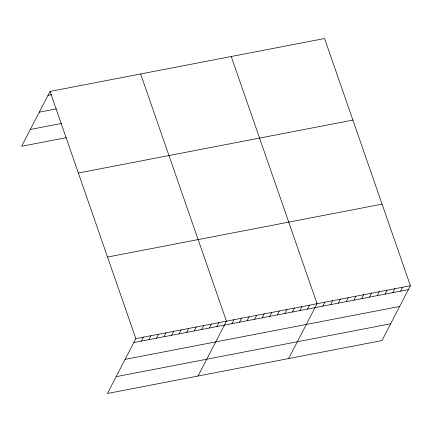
<?xml version="1.0" encoding="UTF-8"?>
<svg xmlns="http://www.w3.org/2000/svg" width="432" height="432" viewBox="0 0 432 432"><rect width="100%" height="100%" fill="white"/><g stroke="black" fill="none" stroke-linecap="round" stroke-linejoin="round"><path stroke-width="0.65" d="M50.031 91.427L135.853 338.634L107.422 393.482L381.969 340.573L410.4 285.719L324.578 38.518L50.031 91.427L21.6 146.281L66.269 137.668M141.367 341.107L143.402 337.176M148.916 339.649L150.952 335.723M156.465 338.197L158.501 334.265M164.014 336.744L166.05 332.813M171.569 335.286L173.605 331.355M179.118 333.833L181.154 329.902M186.667 332.375L188.703 328.45M194.216 330.923L196.252 326.992M201.766 329.465L203.801 325.539M209.315 328.012L211.351 324.081M216.864 326.554L218.905 322.628M198.023 376.024L226.454 321.17L140.632 73.969M231.968 323.644L234.004 319.718M239.517 322.191L241.553 318.26M247.066 320.733L249.102 316.807M254.615 319.28L256.651 315.349M262.165 317.828L264.206 313.897M269.719 316.37L271.755 312.444M277.268 314.917L279.304 310.986M284.818 313.459L286.853 309.533M292.367 312.007L294.403 308.075M299.916 310.549L301.952 306.623M307.465 309.096L309.506 305.165M288.625 358.56L317.056 303.712L231.233 56.506M322.796 306.142L324.832 302.211M330.577 304.641L332.613 300.715M338.353 303.145L340.389 299.214M346.135 301.644L348.17 297.713M353.911 300.143L355.946 296.217M361.692 298.647L363.728 294.716M369.468 297.146L371.504 293.215M377.249 295.645L379.285 291.719M385.025 294.149L387.061 290.218M392.807 292.648L394.843 288.722M400.583 291.152L402.619 287.221M47.995 95.359L51.77 94.63M39.285 112.163L56.273 108.886M30.31 129.476L61.771 123.412M78.354 173.005L352.901 120.096M107.53 257.056L382.077 204.142M135.853 338.634L410.4 285.719M133.817 342.56L408.364 289.651M125.107 359.365L399.654 306.455M116.132 376.677L390.679 323.768"/></g></svg>
